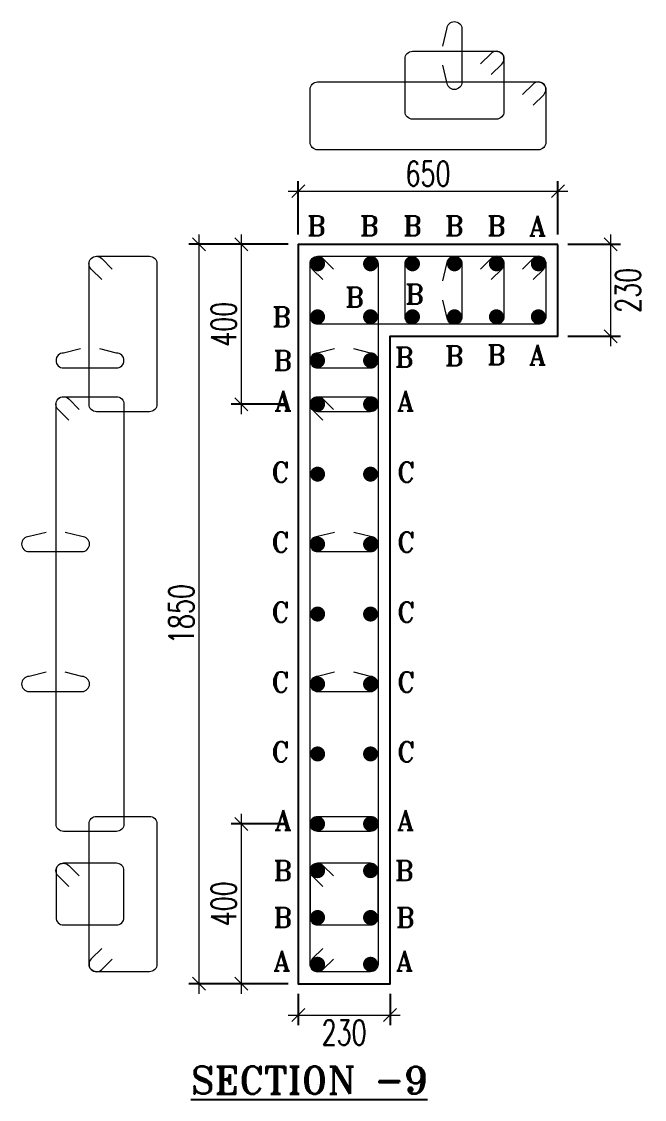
# Model space of a CAD drawing. Header units: millimetres. Extents: x 1363246 to 1691641, y -112430 to 78417.
# Drawn here: x 1568952 to 1575187, y -112430 to -101643 of the extents above; entities that cross this region are included whole.
import ezdxf

# ---------------------------------------------------------------- set-up
doc = ezdxf.new("R2010")
doc.units = ezdxf.units.MM
doc.header["$LTSCALE"] = 500
doc.header["$MEASUREMENT"] = 0
doc.header["$PDMODE"] = 34
doc.layers.get('Defpoints').update_dxf_attribs({"lineweight": 0})
doc.layers.add('DIAMENTION', color=1, linetype='Continuous', lineweight=0)
doc.layers.add('STEEL', color=7, linetype='Continuous', lineweight=20)
for name, color, linetype in [('Reinf', 4, 'Continuous'), ('S-TEXT', 3, 'Continuous'), ('TOWER AREA COLUMN.', 6, 'Continuous')]:
    doc.layers.add(name, color=color, linetype=linetype)
doc.styles.add('2MM', font='romans.shx', dxfattribs={"width": 0.7})
doc.styles.add('ROMANT', font='romant__.ttf', dxfattribs={"width": 0.9, "height": 600})
doc.dimstyles.new('SHUIB', dxfattribs={"dimtxt": 200, "dimasz": 180, "dimexe": 100, "dimexo": 250, "dimgap": 50, "dimtad": 2, "dimdec": 0, "dimzin": 1, "dimdsep": 46, "dimtxsty": '2MM', "dimblk": 'OBLIQUE', "dimcen": 0, "dimdle": 100, "dimclrd": 1, "dimclre": 1, "dimclrt": 3, "dimadec": 0, "dimazin": 0, "dimtfac": 1, "dimtdec": 0, "dimtix": 1, "dimtmove": 2, "dimatfit": 3, "dimfxl": 0, "dimtolj": 1, "dimlwd": -1, "dimarcsym": 0})

# ---------------------------------------------------------------- blocks, each defined once
blk = doc.blocks.new('_Oblique')
at = {"color": 0, "linetype": 'ByBlock', "lineweight": -2}
blk.add_line((-0.5, -0.5), (0.5, 0.5), dxfattribs=at)
blk = doc.blocks.new('*D190')
at = {"layer": 'Defpoints', "color": 0, "ltscale": 100, "transparency": 16777216}
for p in [(1574321, -103340), (1571721, -103872), (1574321, -103872)]:
    blk.add_point(p, dxfattribs=at)
at = {"layer": 'DIAMENTION', "color": 1, "ltscale": 100, "transparency": 16777216}
blk.add_line((1571621, -103340), (1574421, -103340), dxfattribs=at)
at = {"layer": 'DIAMENTION', "color": 1, "lineweight": -2, "ltscale": 100, "transparency": 16777216}
for p, q in [((1571721, -103772), (1571721, -103240)), ((1574321, -103772), (1574321, -103240))]:
    blk.add_line(p, q, dxfattribs=at)
at = {"layer": 'DIAMENTION', "color": 1, "ltscale": 100, "transparency": 16777216, "xscale": 130, "yscale": 130, "zscale": 130, "rotation": 180}
blk.add_blockref('_Oblique', (1571721, -103340), dxfattribs=at)
at = {"layer": 'DIAMENTION', "color": 1, "ltscale": 100, "transparency": 16777216, "xscale": 130, "yscale": 130, "zscale": 130}
blk.add_blockref('_Oblique', (1574321, -103340), dxfattribs=at)
at = {"layer": 'DIAMENTION', "color": 3, "ltscale": 100, "transparency": 16777216, "insert": (1573021, -103165), "char_height": 250, "attachment_point": 5, "style": '2MM'}
blk.add_mtext('\\A1;650', dxfattribs=at)
blk = doc.blocks.new('*D191')
at = {"layer": 'Defpoints', "color": 0, "ltscale": 100, "transparency": 16777216}
for p in [(1571721, -103872), (1570727, -111272), (1571721, -111272)]:
    blk.add_point(p, dxfattribs=at)
at = {"layer": 'DIAMENTION', "color": 1, "ltscale": 100, "transparency": 16777216}
blk.add_line((1570727, -103772), (1570727, -111372), dxfattribs=at)
at = {"layer": 'DIAMENTION', "color": 1, "lineweight": -2, "ltscale": 100, "transparency": 16777216}
for p, q in [((1571621, -103872), (1570627, -103872)), ((1571621, -111272), (1570627, -111272))]:
    blk.add_line(p, q, dxfattribs=at)
at = {"layer": 'DIAMENTION', "color": 1, "ltscale": 100, "transparency": 16777216, "xscale": 130, "yscale": 130, "zscale": 130}
for p, rotation in [((1570727, -103872), 90), ((1570727, -111272), 270)]:
    blk.add_blockref('_Oblique', p, dxfattribs=dict(at, rotation=rotation))
at = {"layer": 'DIAMENTION', "color": 3, "ltscale": 100, "transparency": 16777216, "insert": (1570552, -107572), "char_height": 250, "attachment_point": 5, "rotation": 90, "style": '2MM'}
blk.add_mtext('\\A1;1850', dxfattribs=at)
blk = doc.blocks.new('*D192')
at = {"layer": 'Defpoints', "color": 0, "ltscale": 100, "transparency": 16777216}
for p in [(1571721, -111272), (1572641, -111272), (1572641, -111585)]:
    blk.add_point(p, dxfattribs=at)
at = {"layer": 'DIAMENTION', "color": 1, "lineweight": -2, "ltscale": 100, "transparency": 16777216}
for p, q in [((1571721, -111372), (1571721, -111685)), ((1572641, -111372), (1572641, -111685))]:
    blk.add_line(p, q, dxfattribs=at)
at = {"layer": 'DIAMENTION', "color": 1, "ltscale": 100, "transparency": 16777216}
blk.add_line((1571621, -111585), (1572741, -111585), dxfattribs=at)
at = {"layer": 'DIAMENTION', "color": 1, "ltscale": 100, "transparency": 16777216, "xscale": 130, "yscale": 130, "zscale": 130, "rotation": 180}
blk.add_blockref('_Oblique', (1571721, -111585), dxfattribs=at)
at = {"layer": 'DIAMENTION', "color": 1, "ltscale": 100, "transparency": 16777216, "xscale": 130, "yscale": 130, "zscale": 130}
blk.add_blockref('_Oblique', (1572641, -111585), dxfattribs=at)
at = {"layer": 'DIAMENTION', "color": 3, "ltscale": 100, "transparency": 16777216, "insert": (1572181, -111760), "char_height": 250, "attachment_point": 5, "style": '2MM'}
blk.add_mtext('\\A1;230', dxfattribs=at)
blk = doc.blocks.new('*D193')
at = {"layer": 'Defpoints', "color": 0, "ltscale": 100, "transparency": 16777216}
for p in [(1574321, -103872), (1574321, -104792), (1574848, -104792)]:
    blk.add_point(p, dxfattribs=at)
at = {"layer": 'DIAMENTION', "color": 1, "ltscale": 100, "transparency": 16777216}
blk.add_line((1574848, -103772), (1574848, -104892), dxfattribs=at)
at = {"layer": 'DIAMENTION', "color": 1, "lineweight": -2, "ltscale": 100, "transparency": 16777216}
for p, q in [((1574421, -103872), (1574948, -103872)), ((1574421, -104792), (1574948, -104792))]:
    blk.add_line(p, q, dxfattribs=at)
at = {"layer": 'DIAMENTION', "color": 1, "ltscale": 100, "transparency": 16777216, "xscale": 130, "yscale": 130, "zscale": 130}
for p, rotation in [((1574848, -103872), 90), ((1574848, -104792), 270)]:
    blk.add_blockref('_Oblique', p, dxfattribs=dict(at, rotation=rotation))
at = {"layer": 'DIAMENTION', "color": 3, "ltscale": 100, "transparency": 16777216, "insert": (1575023, -104332), "char_height": 250, "attachment_point": 5, "rotation": 90, "style": '2MM'}
blk.add_mtext('\\A1;230', dxfattribs=at)
blk = doc.blocks.new('*D188')
at = {"layer": 'Defpoints', "color": 0, "ltscale": 100, "transparency": 16777216}
for p in [(1571721, -103872), (1571151, -105472), (1571721, -105472)]:
    blk.add_point(p, dxfattribs=at)
at = {"layer": 'DIAMENTION', "color": 1, "ltscale": 100, "transparency": 16777216}
blk.add_line((1571151, -103772), (1571151, -105572), dxfattribs=at)
at = {"layer": 'DIAMENTION', "color": 1, "lineweight": -2, "ltscale": 100, "transparency": 16777216}
for p, q in [((1571621, -103872), (1571051, -103872)), ((1571621, -105472), (1571051, -105472))]:
    blk.add_line(p, q, dxfattribs=at)
at = {"layer": 'DIAMENTION', "color": 1, "ltscale": 100, "transparency": 16777216, "xscale": 130, "yscale": 130, "zscale": 130}
for p, rotation in [((1571151, -103872), 90), ((1571151, -105472), 270)]:
    blk.add_blockref('_Oblique', p, dxfattribs=dict(at, rotation=rotation))
at = {"layer": 'DIAMENTION', "color": 3, "ltscale": 100, "transparency": 16777216, "insert": (1570976, -104672), "char_height": 250, "attachment_point": 5, "rotation": 90, "style": '2MM'}
blk.add_mtext('\\A1;400', dxfattribs=at)
blk = doc.blocks.new('*D189')
at = {"layer": 'Defpoints', "color": 0, "ltscale": 100, "transparency": 16777216}
for p in [(1571721, -109672), (1571151, -111272), (1571721, -111272)]:
    blk.add_point(p, dxfattribs=at)
at = {"layer": 'DIAMENTION', "color": 1, "ltscale": 100, "transparency": 16777216}
blk.add_line((1571151, -109572), (1571151, -111372), dxfattribs=at)
at = {"layer": 'DIAMENTION', "color": 1, "lineweight": -2, "ltscale": 100, "transparency": 16777216}
for p, q in [((1571621, -109672), (1571051, -109672)), ((1571621, -111272), (1571051, -111272))]:
    blk.add_line(p, q, dxfattribs=at)
at = {"layer": 'DIAMENTION', "color": 1, "ltscale": 100, "transparency": 16777216, "xscale": 130, "yscale": 130, "zscale": 130}
for p, rotation in [((1571151, -109672), 90), ((1571151, -111272), 270)]:
    blk.add_blockref('_Oblique', p, dxfattribs=dict(at, rotation=rotation))
at = {"layer": 'DIAMENTION', "color": 3, "ltscale": 100, "transparency": 16777216, "insert": (1570976, -110472), "char_height": 250, "attachment_point": 5, "rotation": 90, "style": '2MM'}
blk.add_mtext('\\A1;400', dxfattribs=at)

msp = doc.modelspace()

# ---------------------------------------------------------------- linework, layer by layer
at = {"layer": 'Reinf', "color": 4, "linetype": 'ByBlock', "const_width": 75}
for points in [[(1571915.5, -104104.6, -1), (1571915.5, -104029.6, -1)], [(1572445.5, -104104.6, 1), (1572445.5, -104029.6, 1)], [(1572865.5, -104104.6, 1), (1572865.5, -104029.6, 1)], [(1573285.5, -104104.6, 1), (1573285.5, -104029.6, 1)], [(1573705.5, -104104.6, 1), (1573705.5, -104029.6, 1)], [(1574125.5, -104104.6, 1), (1574125.5, -104029.6, 1)], [(1571915.5, -104559.6, 1), (1571915.5, -104634.6, 1)], [(1572445.5, -104559.6, -1), (1572445.5, -104634.6, -1)], [(1572865.5, -104559.6, -1), (1572865.5, -104634.6, -1)], [(1573285.5, -104559.6, -1), (1573285.5, -104634.6, -1)], [(1573705.5, -104559.6, -1), (1573705.5, -104634.6, -1)], [(1574125.5, -104559.6, -1), (1574125.5, -104634.6, -1)], [(1571915.5, -104997.1, 1), (1571915.5, -105072.1, 1)], [(1572445.5, -104997.1, -1), (1572445.5, -105072.1, -1)], [(1571915.5, -105434.6, 1), (1571915.5, -105509.6, 1)], [(1572445.5, -105434.6, -1), (1572445.5, -105509.6, -1)], [(1571915.5, -106134.6, 1), (1571915.5, -106209.6, 1)], [(1572445.5, -106134.6, -1), (1572445.5, -106209.6, -1)], [(1571915.5, -106834.6, 1), (1571915.5, -106909.6, 1)], [(1572445.5, -106834.6, -1), (1572445.5, -106909.6, -1)], [(1571915.5, -107534.6, 1), (1571915.5, -107609.6, 1)], [(1572445.5, -107534.6, -1), (1572445.5, -107609.6, -1)], [(1571915.5, -108234.6, 1), (1571915.5, -108309.6, 1)], [(1572445.5, -108234.6, -1), (1572445.5, -108309.6, -1)], [(1571915.5, -108934.6, 1), (1571915.5, -109009.6, 1)], [(1572445.5, -108934.6, -1), (1572445.5, -109009.6, -1)], [(1571915.5, -109634.6, 1), (1571915.5, -109709.6, 1)], [(1572445.5, -109634.6, -1), (1572445.5, -109709.6, -1)], [(1571915.5, -110102.9, 1), (1571915.5, -110177.9, 1)], [(1572445.5, -110102.9, -1), (1572445.5, -110177.9, -1)], [(1571915.5, -110571.2, 1), (1571915.5, -110646.2, 1)], [(1572445.5, -110571.2, -1), (1572445.5, -110646.2, -1)], [(1571915.5, -111039.6, 1), (1571915.5, -111114.6, 1)], [(1572445.5, -111039.6, -1), (1572445.5, -111114.6, -1)]]:
    msp.add_lwpolyline(points, format="xyb", close=True, dxfattribs=at)
at = {"layer": 'STEEL', "color": 4, "linetype": 'ByBlock'}
for points in [[(1573168.3, -101887.9), (1573210.5, -101717.6, -0.4142136), (1573285.5, -101642.6), (1573285.5, -101642.6, -0.4142136), (1573360.5, -101717.6), (1573360.5, -102247.6, -0.4142136), (1573285.5, -102322.6), (1573285.5, -102322.6, -0.4142136), (1573210.5, -102247.6), (1573168.3, -102080.3)], [(1573653.5, -102172.7), (1573758.7, -102067.5, 0.4142136), (1573758.7, -101961.4), (1573758.7, -101961.4, 0.4142136), (1573652.6, -101961.4), (1573547.4, -102066.6)], [(1574073.5, -102479.8), (1574178.7, -102374.6, 0.4142136), (1574178.7, -102268.6), (1574178.7, -102268.6, 0.4142136), (1574072.6, -102268.6), (1573967.4, -102373.8)], [(1569754.2, -104225.3), (1569649, -104120.1, -0.4142136), (1569649, -104014), (1569649, -104014, -0.4142136), (1569755.1, -104014), (1569860.3, -104119.3)], [(1571967.6, -104225.3), (1571862.3, -104120.1, -0.4142136), (1571862.3, -104014), (1571862.3, -104014, -0.4142136), (1571968.4, -104014), (1572073.6, -104119.3)], [(1573168.3, -104237.3), (1573210.5, -104067.1, -0.4142136), (1573285.5, -103992.1), (1573285.5, -103992.1, -0.4142136), (1573360.5, -104067.1), (1573360.5, -104597.1, -0.4142136), (1573285.5, -104672.1), (1573285.5, -104672.1, -0.4142136), (1573210.5, -104597.1), (1573168.3, -104429.8)], [(1573653.5, -104225.3), (1573758.7, -104120.1, 0.4142136), (1573758.7, -104014), (1573758.7, -104014, 0.4142136), (1573652.6, -104014), (1573547.4, -104119.3)], [(1574073.5, -104225.3), (1574178.7, -104120.1, 0.4142136), (1574178.7, -104014), (1574178.7, -104014, 0.4142136), (1574072.6, -104014), (1573967.4, -104119.3)], [(1569542.1, -104917.4), (1569371.8, -104959.6, 0.4142136), (1569296.8, -105034.6), (1569296.8, -105034.6, 0.4142136), (1569371.8, -105109.6), (1569901.8, -105109.6, 0.4142136), (1569976.8, -105034.6), (1569976.8, -105034.6, 0.4142136), (1569901.8, -104959.6), (1569734.5, -104917.4)], [(1572085.8, -104917.4), (1571915.5, -104959.6, 0.4142136), (1571840.5, -105034.6), (1571840.5, -105034.6, 0.4142136), (1571915.5, -105109.6), (1572445.5, -105109.6, 0.4142136), (1572520.5, -105034.6), (1572520.5, -105034.6, 0.4142136), (1572445.5, -104959.6), (1572278.2, -104917.4)], [(1569423.9, -105630.3), (1569318.6, -105525.1, -0.4142136), (1569318.6, -105419), (1569318.6, -105419, -0.4142136), (1569424.7, -105419), (1569529.9, -105524.3)], [(1571967.6, -105630.3), (1571862.3, -105525.1, -0.4142136), (1571862.3, -105419), (1571862.3, -105419, -0.4142136), (1571968.4, -105419), (1572073.6, -105524.3)], [(1569197.1, -106754.9), (1569026.9, -106797.1, 0.4142136), (1568951.9, -106872.1), (1568951.9, -106872.1, 0.4142136), (1569026.9, -106947.1), (1569556.9, -106947.1, 0.4142136), (1569631.9, -106872.1), (1569631.9, -106872.1, 0.4142136), (1569556.9, -106797.1), (1569389.6, -106754.9)], [(1572085.8, -106754.9), (1571915.5, -106797.1, 0.4142136), (1571840.5, -106872.1), (1571840.5, -106872.1, 0.4142136), (1571915.5, -106947.1), (1572445.5, -106947.1, 0.4142136), (1572520.5, -106872.1), (1572520.5, -106872.1, 0.4142136), (1572445.5, -106797.1), (1572278.2, -106754.9)], [(1569197.1, -108154.9), (1569026.9, -108197.1, 0.4142136), (1568951.9, -108272.1), (1568951.9, -108272.1, 0.4142136), (1569026.9, -108347.1), (1569556.9, -108347.1, 0.4142136), (1569631.9, -108272.1), (1569631.9, -108272.1, 0.4142136), (1569556.9, -108197.1), (1569389.6, -108154.9)], [(1572085.8, -108154.9), (1571915.5, -108197.1, 0.4142136), (1571840.5, -108272.1), (1571840.5, -108272.1, 0.4142136), (1571915.5, -108347.1), (1572445.5, -108347.1, 0.4142136), (1572520.5, -108272.1), (1572520.5, -108272.1, 0.4142136), (1572445.5, -108197.1), (1572278.2, -108154.9)], [(1569423.9, -110298.7), (1569318.6, -110193.4, -0.4142136), (1569318.6, -110087.4), (1569318.6, -110087.4, -0.4142136), (1569424.7, -110087.4), (1569529.9, -110192.6)], [(1571967.6, -110298.7), (1571862.3, -110193.4, -0.4142136), (1571862.3, -110087.4), (1571862.3, -110087.4, -0.4142136), (1571968.4, -110087.4), (1572073.6, -110192.6)], [(1569754.3, -110918.8), (1569649.1, -111024, 0.4142136), (1569649.1, -111130.1), (1569649.1, -111130.1, 0.4142136), (1569755.2, -111130.1), (1569860.4, -111024.9)], [(1571967.7, -110918.8), (1571862.5, -111024, 0.4142136), (1571862.5, -111130.1), (1571862.5, -111130.1, 0.4142136), (1571968.5, -111130.1), (1572073.8, -111024.9)]]:
    msp.add_lwpolyline(points, format="xyb", dxfattribs=at)
for points in [[(1572865.5, -101939.5), (1573705.5, -101939.5, -0.4142136), (1573780.5, -102014.5), (1573780.5, -102544.5, -0.4142136), (1573705.5, -102619.5), (1572865.5, -102619.5, -0.4142136), (1572790.5, -102544.5), (1572790.5, -102014.5, -0.4142136)], [(1571915.5, -102246.6), (1574125.5, -102246.6, -0.4142136), (1574200.5, -102321.6), (1574200.5, -102851.6, -0.4142136), (1574125.5, -102926.6), (1571915.5, -102926.6, -0.4142136), (1571840.5, -102851.6), (1571840.5, -102321.6, -0.4142136)], [(1570232.2, -105547.1), (1569702.2, -105547.1, -0.4142136), (1569627.2, -105472.1), (1569627.2, -104067.1, -0.4142136), (1569702.2, -103992.1), (1570232.2, -103992.1, -0.4142136), (1570307.2, -104067.1), (1570307.2, -105472.1, -0.4142136)], [(1572445.5, -105547.1), (1571915.5, -105547.1, -0.4142136), (1571840.5, -105472.1), (1571840.5, -104067.1, -0.4142136), (1571915.5, -103992.1), (1572445.5, -103992.1, -0.4142136), (1572520.5, -104067.1), (1572520.5, -105472.1, -0.4142136)], [(1571915.5, -103992.1), (1574125.5, -103992.1, -0.4142136), (1574200.5, -104067.1), (1574200.5, -104597.1, -0.4142136), (1574125.5, -104672.1), (1571915.5, -104672.1, -0.4142136), (1571840.5, -104597.1), (1571840.5, -104067.1, -0.4142136)], [(1572865.5, -103992.1), (1573705.5, -103992.1, -0.4142136), (1573780.5, -104067.1), (1573780.5, -104597.1, -0.4142136), (1573705.5, -104672.1), (1572865.5, -104672.1, -0.4142136), (1572790.5, -104597.1), (1572790.5, -104067.1, -0.4142136)], [(1569901.8, -109747.1), (1569371.8, -109747.1, -0.4142136), (1569296.8, -109672.1), (1569296.8, -105472.1, -0.4142136), (1569371.8, -105397.1), (1569901.8, -105397.1, -0.4142136), (1569976.8, -105472.1), (1569976.8, -109672.1, -0.4142136)], [(1572445.5, -109747.1), (1571915.5, -109747.1, -0.4142136), (1571840.5, -109672.1), (1571840.5, -105472.1, -0.4142136), (1571915.5, -105397.1), (1572445.5, -105397.1, -0.4142136), (1572520.5, -105472.1), (1572520.5, -109672.1, -0.4142136)], [(1570232.2, -111152.1), (1569702.2, -111152.1, -0.4142136), (1569627.2, -111077.1), (1569627.2, -109672.1, -0.4142136), (1569702.2, -109597.1), (1570232.2, -109597.1, -0.4142136), (1570307.2, -109672.1), (1570307.2, -111077.1, -0.4142136)], [(1572445.5, -111152.1), (1571915.5, -111152.1, -0.4142136), (1571840.5, -111077.1), (1571840.5, -109672.1, -0.4142136), (1571915.5, -109597.1), (1572445.5, -109597.1, -0.4142136), (1572520.5, -109672.1), (1572520.5, -111077.1, -0.4142136)], [(1569371.8, -110683.7), (1569901.8, -110683.7, 0.4142136), (1569976.8, -110608.7), (1569976.8, -110140.4, 0.4142136), (1569901.8, -110065.4), (1569371.8, -110065.4, 0.4142136), (1569296.8, -110140.4), (1569296.8, -110608.7, 0.4142136)], [(1571915.5, -110683.7), (1572445.5, -110683.7, 0.4142136), (1572520.5, -110608.7), (1572520.5, -110140.4, 0.4142136), (1572445.5, -110065.4), (1571915.5, -110065.4, 0.4142136), (1571840.5, -110140.4), (1571840.5, -110608.7, 0.4142136)]]:
    msp.add_lwpolyline(points, format="xyb", close=True, dxfattribs=at)
at = {"layer": 'TOWER AREA COLUMN.', "color": 3}
msp.add_lwpolyline([(1574320.5, -103872.1), (1571720.5, -103872.1), (1571720.5, -111272.1), (1572640.5, -111272.1), (1572640.5, -104792.1), (1574320.5, -104792.1), (1574320.5, -103872.1)], dxfattribs=at)

# ---------------------------------------------------------------- texts
at = {"layer": 'S-TEXT', "color": 1, "style": 'ROMANT'}
for s, height, p in [('B', 200, (1571809.3, -103786.1, 0)), ('B', 200, (1572339.3, -103786.1, 0)), ('B', 200, (1572770.8, -103786.1, 0)), ('B', 200, (1573188.6, -103786.1, 0)), ('B', 200, (1573610.8, -103786.1, 0)), ('A', 200, (1574030.8, -103786.1, 0)), ('B', 200, (1572192.2, -104500.7, 0)), ('B', 200, (1572791.6, -104471.6, 0)), ('B', 200, (1571460.5, -104696.6, 0)), ('B', 200, (1571472, -105134.1, 0)), ('B', 200, (1572689.4, -105101.6, 0)), ('B', 200, (1573188.6, -105089, 0)), ('B', 200, (1573610.8, -105078, 0)), ('A', 200, (1574030.8, -105078, 0)), ('A', 200, (1571483.6, -105538.3, 0)), ('A', 200, (1572710.4, -105538.3, 0)), ('C', 200, (1571453.2, -106252.2, 0)), ('C', 200, (1572710.4, -106252.2, 0)), ('C', 200, (1571453.2, -106952.2, 0)), ('C', 200, (1572710.4, -106952.2, 0)), ('C', 200, (1571453.2, -107652.2, 0)), ('C', 200, (1572710.4, -107652.2, 0)), ('C', 200, (1571453.2, -108352.2, 0)), ('C', 200, (1572710.4, -108352.2, 0)), ('C', 200, (1571453.2, -109052.2, 0)), ('C', 200, (1572710.4, -109052.2, 0)), ('A', 200, (1571483.6, -109733.6, 0)), ('A', 200, (1572710.4, -109733.6, 0)), ('B', 200, (1571472, -110240, 0)), ('B', 200, (1572689.4, -110240, 0)), ('B', 200, (1571472, -110708.3, 0)), ('B', 200, (1572698.9, -110708.3, 0)), ('A', 200, (1571472, -111142, 0)), ('A', 200, (1572700.9, -111142, 0)), ('%%USECTION -9', 275, (1570647.2, -112374.8, -9.7))]:
    msp.add_text(s, height=height, dxfattribs=at).set_placement(p)

# ---------------------------------------------------------------- dimensions: what is measured, and where the dimension line sits
at = {"layer": 'DIAMENTION', "ltscale": 100}
for base, p1, p2, picture, middle in [((1574320.5, -103340.2), (1571720.5, -103872.1), (1574320.5, -103872.1), '*D190', (1573020.5, -103165.2)), ((1572640.5, -111584.9), (1571720.5, -111272.1), (1572640.5, -111272.1), '*D192', (1572180.5, -111759.9))]:
    dim = msp.add_linear_dim(base=base, p1=p1, p2=p2, dimstyle='SHUIB', override={"dimtxt": 250, "dimasz": 130, "dimexo": 100, "dimlfac": 0.25, "dimtmove": 0}, dxfattribs=at)
    dim.commit()
    dim.dimension.update_dxf_attribs({"geometry": picture, "text_midpoint": middle})
for base, p1, p2, picture, middle in [((1570726.9, -111272.1), (1571720.5, -103872.1), (1571720.5, -111272.1), '*D191', (1570551.9, -107572.1)), ((1571151.2, -105472.1), (1571720.5, -103872.1), (1571720.5, -105472.1), '*D188', (1570976.2, -104672.1)), ((1574848.3, -104792.1), (1574320.5, -103872.1), (1574320.5, -104792.1), '*D193', (1575023.3, -104332.1)), ((1571151.2, -111272.1), (1571720.5, -109672.1), (1571720.5, -111272.1), '*D189', (1570976.2, -110472.1))]:
    dim = msp.add_linear_dim(base=base, p1=p1, p2=p2, angle=90, dimstyle='SHUIB', override={"dimtxt": 250, "dimasz": 130, "dimexo": 100, "dimlfac": 0.25, "dimtmove": 0}, dxfattribs=at)
    dim.commit()
    dim.dimension.update_dxf_attribs({"geometry": picture, "text_midpoint": middle})

doc.saveas('drawing.dxf')
